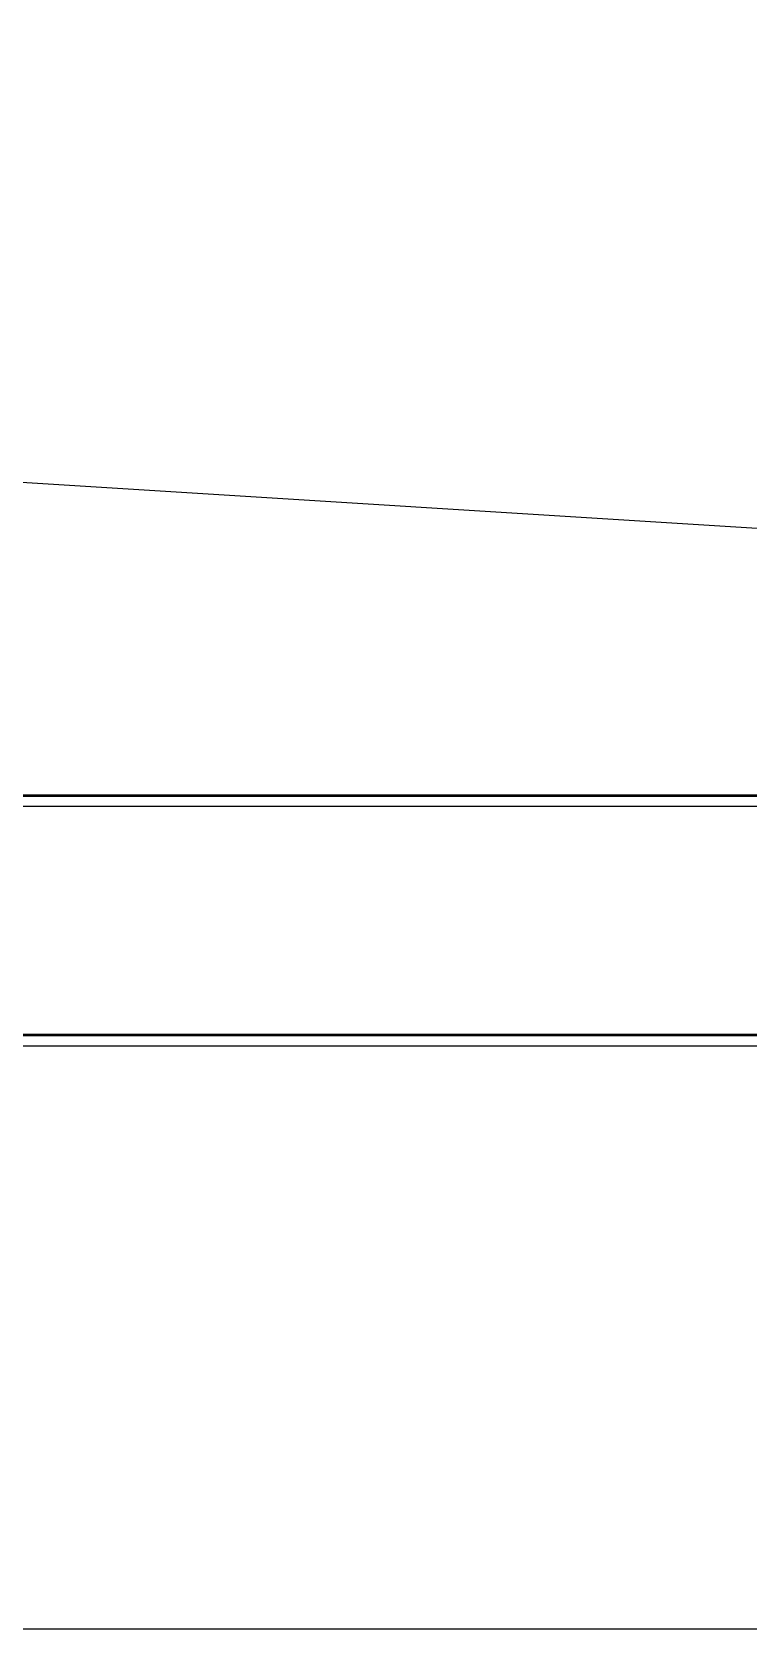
# Model space of a CAD drawing. Header units: millimetres. Extents: x 391350 to 515311, y -283575 to -199845.
# Drawn here: x 490067 to 495405, y -239526 to -227621 of the extents above; entities that cross this region are included whole.
import ezdxf

# ---------------------------------------------------------------- set-up
doc = ezdxf.new("R2010")
doc.units = ezdxf.units.MM
doc.layers.add('Evac_Occupant', color=183, linetype='Continuous')

msp = doc.modelspace()

# ---------------------------------------------------------------- linework, layer by layer
at = {"color": 0}
for p, q in [((496184, -233311), (478487, -233311)), ((496234, -233320), (478488, -233320)), ((496234, -233395), (478481, -233395)), ((497934, -235095), (482084, -235095)), ((497984, -235105), (482084, -235105)), ((497984, -235180), (482084, -235180))]:
    msp.add_line(p, q, dxfattribs=at)
msp.add_lwpolyline([(456689, -204650), (515311, -204650), (515311, -239526), (456689, -239526)], close=True, dxfattribs=at)
at = {"layer": 'Evac_Occupant'}
msp.add_lwpolyline([(466115, -207033), (476119, -207033), (498658, -207033), (509557, -207033), (507579, -217892), (507721, -225920), (507830, -232094), (486491, -230761), (462153, -229390)], dxfattribs=at)

doc.saveas('drawing.dxf')
